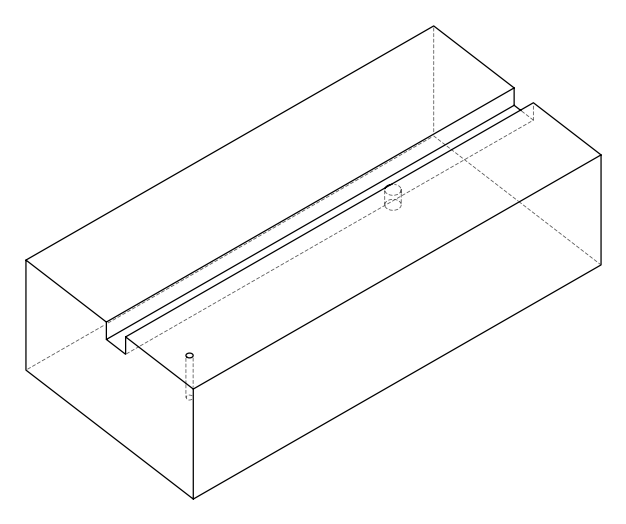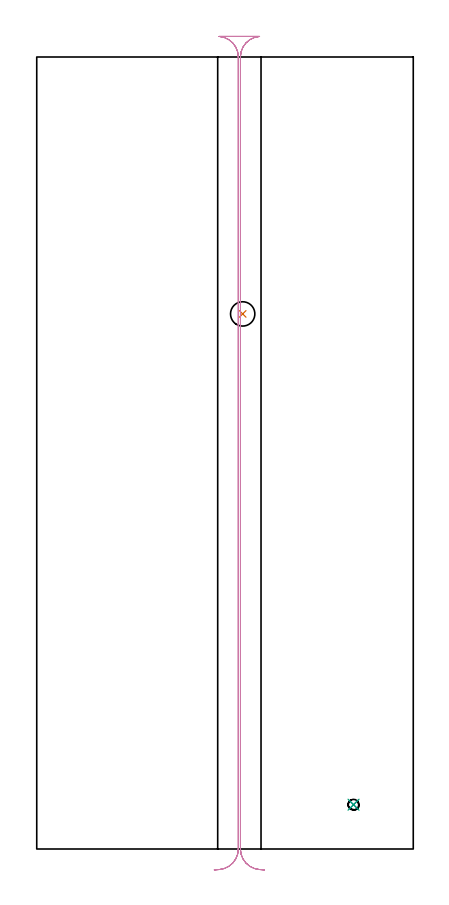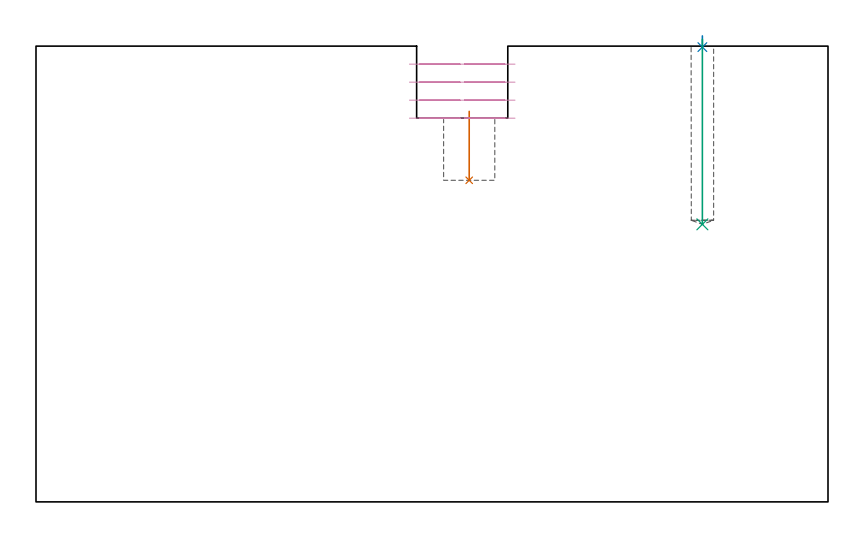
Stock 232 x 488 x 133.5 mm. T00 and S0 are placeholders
(PLAN: 4 operations, 3 tool changes, 9.1 min)
(1 INDEXABLE_INSERT_DRILL_BLIND_HOLE_FROM_SOLID | STEP1POCKET | UGT0302_001 | 0.09 min | 6921 mm3)
(2 SPOT_DRILL | STEP1POCKET_1 | NXT0321_9005460120000 | 0.03 min | 0 mm3)
(3 DRILL_BLIND_HOLE_INTO_CENTER | STEP1POCKET_1 | NXT0301_037 | 0.22 min | 1731 mm3)
(4 MILL_RECTANGULAR_SLOT | SLOT_RECTANGULAR | UGT0201_109 | Follow Part, ap 6.35, ae 75% | 8.73 min | 271209 mm3)
(TOOL UGT0302_001 | Indexable Insert Drill 15mm | D15 PA180 FL50 Z2)
(TOOL NXT0321_9005460120000 | NC Spot Drill, 142deg, 12mm, Carbide, Uncoated | D12 PA142 FL30 Z2)
(TOOL NXT0301_037 | Carbide Drill 6.6mm [860.1-0660-033A1-MM 2214] | D6.6 PA140 FL53 Z2)
(TOOL UGT0201_109 | End Mill 25.4 mm | D25.4 FL25 Z2)
(OP 1 INDEXABLE_INSERT_DRILL_BLIND_HOLE_FROM_SOLID)
G17 G21 G94 G90
T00 M6
G54
G17 G0 G90 X126.9 Y329.7 S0 M3
G43 Z143.5 H0
G94 G81 G98 Z94.2 F250. R114.4
G80
M5
M2
(OP 2 SPOT_DRILL)
G17 G21 G94 G90
T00 M6
G54
G17 G0 G90 X195.2 Y27.3 S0 M3
G43 Z143.5 H0
G94 G81 G98 Z133.216 F250. R136.5
G80
M5
M2
(OP 3 DRILL_BLIND_HOLE_INTO_CENTER)
G17 G21 G94 G90
T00 M6
G54
G17 G0 G90 X195.2 Y27.3 S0 M3
G43 Z143.5 H1
G94 G81 G98 Z81.3 F250. R135.5
G80
M5
M2
(OP 4 MILL_RECTANGULAR_SLOT)
G17 G21 G94 G90
T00 M6
G54
G17 G0 G90 X140.321 Y-12.876 S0 M3
G43 Z143.5 H0
Z128.225
G94 G1 X137.328 Y-12.67 F250.
G2 X125.5 Y0. R12.7 F500.
G1 Y488.
G2 X137.328 Y500.67 R12.7
G1 Y500.7
X112.372
Y500.67
G2 X124.2 Y488. R12.7
G1 Y0.
G2 X112.372 Y-12.67 R12.7
G1 X109.379 Y-12.876 F250.
G0 X140.321 Z122.95
G1 X137.328 Y-12.67
G2 X125.5 Y0. R12.7 F500.
G1 Y488.
G2 X137.328 Y500.67 R12.7
G1 Y500.7
X112.372
Y500.67
G2 X124.2 Y488. R12.7
G1 Y0.
G2 X112.372 Y-12.67 R12.7
G1 X109.379 Y-12.876 F250.
G0 X140.321 Z117.675
G1 X137.328 Y-12.67
G2 X125.5 Y0. R12.7 F500.
G1 Y488.
G2 X137.328 Y500.67 R12.7
G1 Y500.7
X112.372
Y500.67
G2 X124.2 Y488. R12.7
G1 Y0.
G2 X112.372 Y-12.67 R12.7
G1 X109.379 Y-12.876 F250.
G0 X140.321 Z112.4
G1 X137.328 Y-12.67
G2 X125.5 Y0. R12.7 F500.
G1 Y488.
G2 X137.328 Y500.67 R12.7
G1 Y500.7
X112.372
Y500.67
G2 X124.2 Y488. R12.7
G1 Y0.
G2 X112.372 Y-12.67 R12.7
G1 X109.379 Y-12.876 F250.
G0 Z143.5
M5
M2
